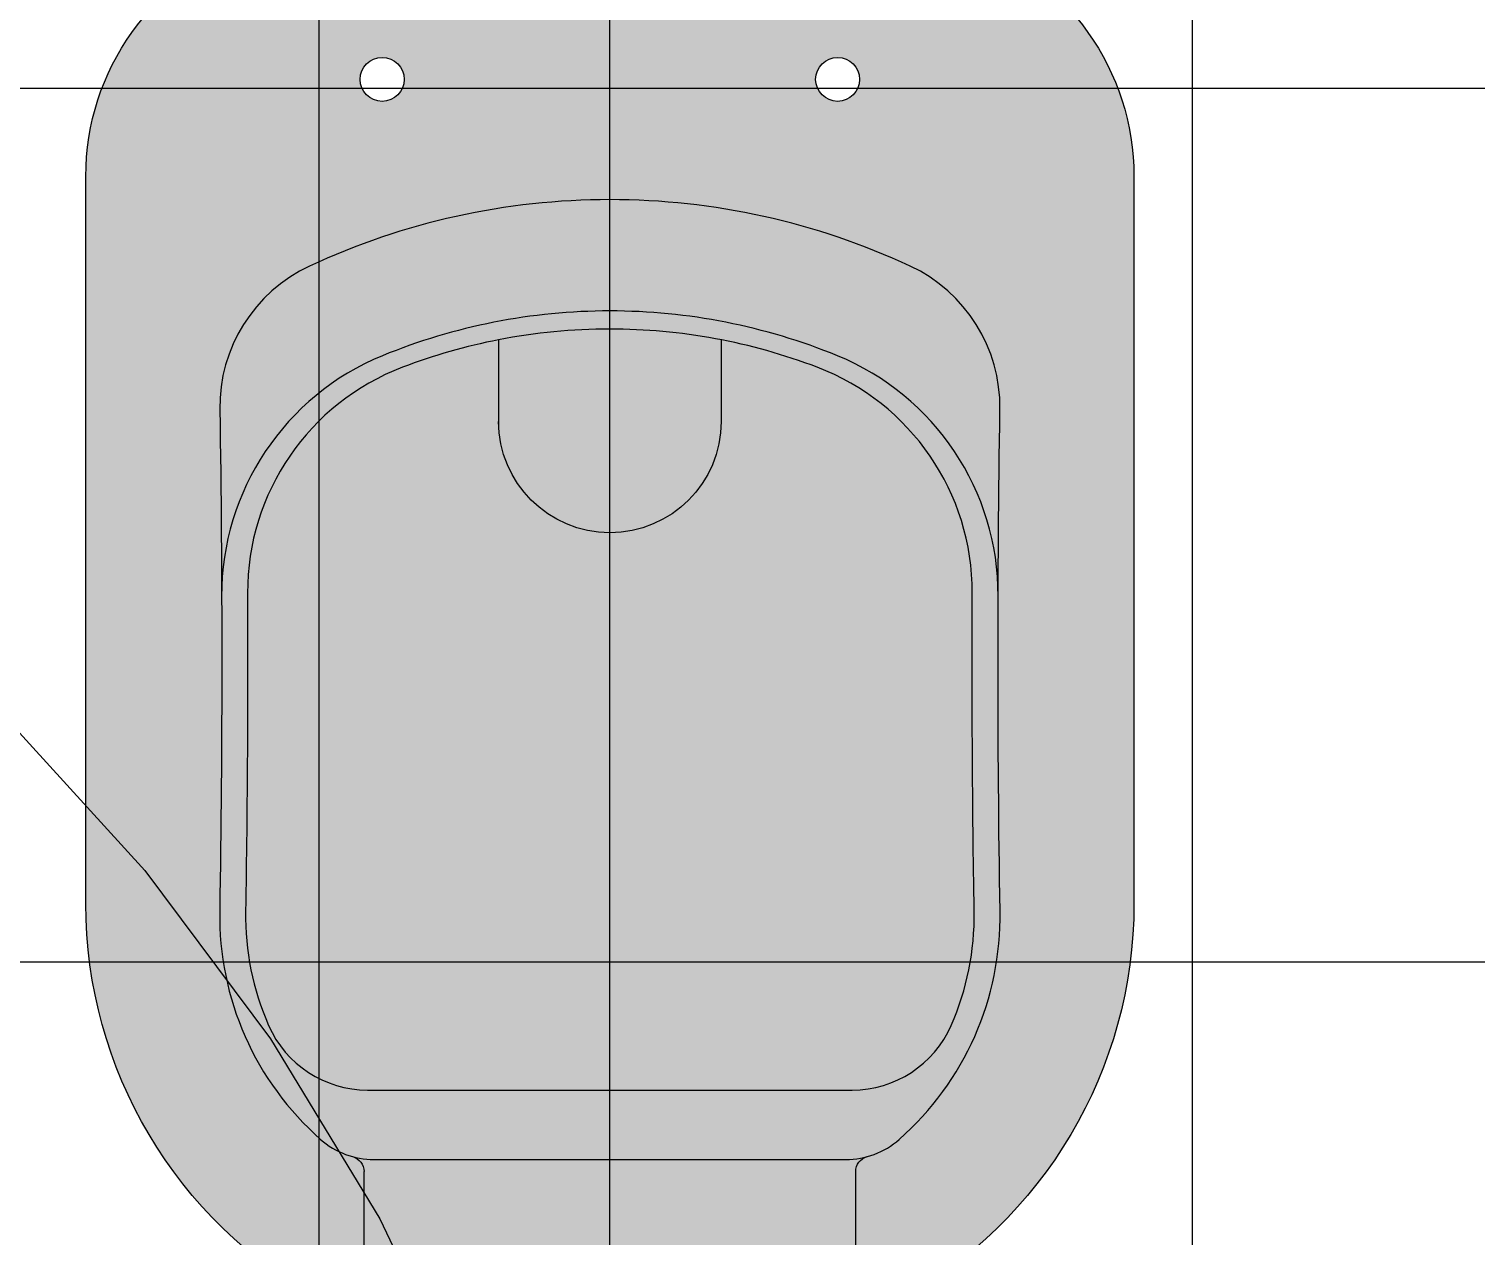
# Model space of a CAD drawing. Header units: inches. Extents: x -55 to 600, y -103 to 167.
# Drawn here: x 110.9291 to 111.4262, y 82.0525 to 82.467 of the extents above; entities that cross this region are included whole.
import ezdxf

# ---------------------------------------------------------------- set-up
doc = ezdxf.new("R2010")
doc.units = ezdxf.units.IN
doc.header["$MEASUREMENT"] = 0
doc.linetypes.add('HIDDEN', pattern=[0.375, 0.25, -0.125])
for name, color, linetype in [('AI-Equip san', 1, 'Continuous'), ('AI-Piso', 1, 'Continuous'), ('AI-Proj', 1, 'HIDDEN')]:
    doc.layers.add(name, color=color, linetype=linetype)
doc.layers.add('AI-Hatch equip san', color=255, linetype='Continuous', lineweight=0)

# ---------------------------------------------------------------- blocks, each defined once
blk = doc.blocks.new('P51_p')
at = {"layer": 'AI-Hatch equip san', "ltscale": 3}
h = blk.add_hatch(color=256, dxfattribs=at)
h.paths.add_polyline_path([(0, -0.1327573361449836), (0, -0.1709795628303254, 0.0974482108646231), (-0.0781297249709496, -0.1863527521472861, 0.3055390436681942), (-0.133341369742304, -0.2689611055178744, 0.0029811464748859), (-0.1339738119168459, -0.2047835962748721, -0.2959579631250378), (-0.1031530842531794, -0.1555879544881833, -0.1093422012737711)], flags=17)
h.paths.add_polyline_path([(-0.1800000547000309, -0.3745085058963014), (-0.1800001394710762, -0.1247862780292053, -0.3194189620843165), (-0.1226486634345747, -0.0441711633884552, -0.0747134132885571), (-0.0499413915667901, -0.030569178503356, -0.0089486581462389), (0, -0.0296752876757793), (0, -0.177201793665489, 0.0481106058148132), (-0.0382222623416055, -0.1808879437703581, 0.0429943915564239), (-0.0712340440825301, -0.1903172327511129, 0.3122724263517577), (-0.1244566546431542, -0.2678999912022846, -0.0050697164944204), (-0.1251188394039673, -0.3772213026331883, 0.1079963652889091), (-0.1172421483033759, -0.4162892835338426, 0.2975084788790293), (-0.083218749545722, -0.4384996517346736), (0, -0.4384996517346665), (7.1e-15, -0.5121310207321202), (-0.0944319565362193, -0.5121352378390897, 0.005384894862538), (-0.0942168380495261, -0.5121329049525869, 0.4079057605595969), (-0.084444400038592, -0.5021472297557921), (-0.0844443894422966, -0.4665245246414998, 0.3377269986661911), (-0.0883654502600848, -0.4613815731987927, -0.3377269986661911), (-0.0844443894422966, -0.4665245246414998), (-0.084444400038592, -0.5021472297557921, -0.4079057604734804), (-0.0942168380465773, -0.512132904952523, -0.131536897177998), (-0.0992345760555509, -0.510905043936873, -0.273863195477406)])
h.paths.add_polyline_path([(-0.0782222741086116, -0.0990084928798751, 1), (-0.0782222741086116, -0.0838973768986762, 1)], flags=16)
h = blk.add_hatch(color=256, dxfattribs=at)
h.paths.add_polyline_path([(0.1226486634345747, -0.0441711633884552, 0.0747134132885571), (0.0499413915667901, -0.030569178503356, 0.0178987718578521), (-0.0499415157960357, -0.0305691782195936, 0.0747134432599781), (-0.1226486669854694, -0.0441711658349959, 0.3194189620823228), (-0.1800001359738417, -0.1247862854888808), (-0.1800000512027964, -0.3745085194950661, 0.2738631783919903), (-0.0992347079832143, -0.5109050440514693, 0.1364878735189311), (-0.0940227568632963, -0.5121268218990735), (0.0944319565362193, -0.5121352378390897, -0.005384894862538), (0.0942168380495261, -0.5121329049525869, -0.4079057605595969), (0.084444400038592, -0.5021472297557921), (0.0844443894422966, -0.4665245246414998, -0.3377269986661911), (0.0883654502600848, -0.4613815731987927, 0.3377269986661911), (0.0844443894422966, -0.4665245246414998), (0.084444400038592, -0.5021472297557921, 0.4079057604734804), (0.0942168380465773, -0.512132904952523, 0.131536897177998), (0.0992345760555509, -0.510905043936873, 0.273863195477406), (0.1800000547000309, -0.3745085058963014), (0.1800001394710762, -0.1247862780292053, 0.3194189620843165)])
h.paths.add_polyline_path([(0.1339738139440669, -0.2047834681143286, 0.0080034057414065), (0.1340065404135657, -0.3770780015129276, -0.2196694462013069), (0.0993595884776824, -0.4554461228653964, -0.1825003297071621), (0.0810163290807395, -0.4623721041807585), (-0.081016460555702, -0.4623721041807585, -0.1825003912945525), (-0.0993597250833318, -0.4554461189291033, -0.2196695008087377), (-0.1340066726393161, -0.3770780070208275, 0.0080034085964055), (-0.1339733992122092, -0.2047836840574746, -0.2959562259812119), (-0.1031532630963738, -0.1555880393589177, -0.1093424138509948), (-8.9373771e-09, -0.132757336145005, -0.1093424138528285), (0.103153262366277, -0.1555880373925902, -0.2959563080921663)], flags=16)
h.paths.add_polyline_path([(0.0782222741086116, -0.0990084928798751, -1), (0.0782222741086116, -0.0838973768986762, -1)], flags=16)
h.paths.add_polyline_path([(0.1244566546431542, -0.2678999912022846, 0.0050697164944204), (0.1251188394039673, -0.3772213026331883, -0.1079963652889091), (0.1172421483033759, -0.4162892835338426, -0.2975084788790293), (0.083218749545722, -0.4384996517346736), (-0.0832187451626396, -0.4384996517346736, -0.2975085437558667), (-0.1172418569528872, -0.4162895918307186, -0.1079962973909516), (-0.1251188338242173, -0.3772211740724742, 0.0050697194658292), (-0.1244563864331667, -0.267900275050124, -0.3122724416162104), (-0.0712340090512953, -0.1903175587794976, -0.091293816180434), (-6.994468999999999e-09, -0.1772017936655175, -0.0481106145781384), (0.0382222623416055, -0.1808879437703581, -0.0429943915564239), (0.0712340440825301, -0.1903172327511129, -0.3122724263517577)], flags=0)
h.paths.add_polyline_path([(0.0382222369103147, -0.2088973596291908, -0.9999999577968695), (-0.0382222334130802, -0.2088973629706743, 0.9999999577968695)], flags=0)
h.paths.add_polyline_path([(-0.0782222706113771, -0.0990084928798751, -1), (-0.0782222706113771, -0.0838973768986762, -1)], flags=16)
h = blk.add_hatch(color=256, dxfattribs=at)
h.paths.add_polyline_path([(0, -0.1327573361449836), (0, -0.1709795628303254, -0.0974482108646231), (0.0781297249709496, -0.1863527521472861, -0.3055390436681942), (0.133341369742304, -0.2689611055178744, -0.0029811464748859), (0.1339738119168459, -0.2047835962748721, 0.2959579631250378), (0.1031530842531794, -0.1555879544881833, 0.1093422012737711)], flags=17)
h.paths.add_polyline_path([(0.1800000547000309, -0.3745085058963014), (0.1800001394710762, -0.1247862780292053, 0.3194189620843165), (0.1226486634345747, -0.0441711633884552, 0.0747134132885571), (0.0499413915667901, -0.030569178503356, 0.0089486581462389), (0, -0.0296752876757793), (0, -0.177201793665489, -0.0481106058148132), (0.0382222623416055, -0.1808879437703581, -0.0429943915564239), (0.0712340440825301, -0.1903172327511129, -0.3122724263517577), (0.1244566546431542, -0.2678999912022846, 0.0050697164944204), (0.1251188394039673, -0.3772213026331883, -0.1079963652889091), (0.1172421483033759, -0.4162892835338426, -0.2975084788790293), (0.083218749545722, -0.4384996517346736), (0, -0.4384996517346665), (-7.1e-15, -0.5121310207321202), (0.0944319565362193, -0.5121352378390897, -0.005384894862538), (0.0942168380495261, -0.5121329049525869, -0.4079057605595969), (0.084444400038592, -0.5021472297557921), (0.0844443894422966, -0.4665245246414998, -0.3377269986661911), (0.0883654502600848, -0.4613815731987927, 0.3377269986661911), (0.0844443894422966, -0.4665245246414998), (0.084444400038592, -0.5021472297557921, 0.4079057604734804), (0.0942168380465773, -0.512132904952523, 0.131536897177998), (0.0992345760555509, -0.510905043936873, 0.273863195477406)])
h.paths.add_polyline_path([(0.0782222741086116, -0.0990084928798751, -1), (0.0782222741086116, -0.0838973768986762, -1)], flags=16)
for points in [[(-0.1031530842533783, -0.1555879544882757, -0.1093422012739998), (0, -0.1327573361449765), (0, -0.1709795628303254, 0.0974482108646231), (-0.0781297249709496, -0.1863527521472861, 0.3055390436681942), (-0.133341369742304, -0.2689611055178744, 0.0029811464748859), (-0.1339738119168459, -0.2047835962748721, -0.2959579631239202)], [(0.1031530842533783, -0.1555879544882757, 0.1093422012739998), (0, -0.1327573361449765), (0, -0.1709795628303254, -0.0974482108646231), (0.0781297249709496, -0.1863527521472861, -0.3055390436681942), (0.133341369742304, -0.2689611055178744, -0.0029811464748859), (0.1339738119168459, -0.2047835962748721, 0.2959579631239202)]]:
    blk.add_hatch(color=256, dxfattribs=at).paths.add_polyline_path(points)
at = {"ltscale": 0.1}
blk.add_line((0, -0.8292868526342971), (0, 0.1761316151586456), dxfattribs=at)
blk.add_line((0.084444400038592, -0.5021472297557921), (0.0844443894422966, -0.4665245246414998))
for points in [[(0.084444400038592, -0.5021472297557921, 0.4079057604734805), (0.0942168380465773, -0.512132904952523, 0.131536897177998), (0.0992345760555509, -0.510905043936873, 0.273863195477406), (0.1800000547000309, -0.3745085058963014), (0.1800001394710762, -0.1247862780292053, 0.3194189620843165), (0.1226486634345747, -0.0441711633884552, 0.0747134132885571), (0.0499413915667901, -0.030569178503356, 0.0178987718578521), (-0.0499415157960357, -0.0305691782195936, 0.0747134432599781), (-0.1226486669854694, -0.0441711658349959, 0.3194189620823229), (-0.1800001359738417, -0.1247862854888808), (-0.1800000512027964, -0.3745085194950661, 0.2738631783919903), (-0.0992347079832143, -0.5109050440514693, 0.1364878735189311), (-0.0940227568632963, -0.5121268218990735, 0.4022441030405851), (-0.0844445321752119, -0.5021472288826772), (-0.0844445215789165, -0.4665245241758385, 0.3377269654973658), (-0.0883655822331093, -0.4613815732427611)], [(-0.1333411077655455, -0.268960915860589, -0.305538214490074), (-0.0781297154073855, -0.1863527496625465, -0.0974481896699263), (-7.2664079e-09, -0.1709795628303254, -0.09744821975722501), (0.0781297249709496, -0.1863527521472861, -0.3055381992825814), (0.1333412469048198, -0.2689609137414664)]]:
    blk.add_lwpolyline(points, format="xyb")
for points in [[(-0.0782222706113771, -0.0838973768986762, 1), (-0.0782222706113771, -0.0990084928798751, 1)], [(0.0782222741086116, -0.0838973768986762, 1), (0.0782222741086116, -0.0990084928798751, 1)], [(0.103153262366277, -0.1555880373925902, -0.2959563080921664), (0.1339738139440669, -0.2047834681143286, 0.0080034057414065), (0.1340065404135657, -0.3770780015129276, -0.2196694462013069), (0.0993595884776824, -0.4554461228653964, -0.1825003297071621), (0.0810163290807395, -0.4623721041807585), (-0.081016460555702, -0.4623721041807585, -0.1825003912945525), (-0.0993597250833318, -0.4554461189291033, -0.2196695008087377), (-0.1340066726393161, -0.3770780070208275, 0.0080034085964055), (-0.1339733992122092, -0.2047836840574746, -0.2959562259812118), (-0.1031532630963738, -0.1555880393589177, -0.1093424138509949), (-8.9373771e-09, -0.132757336145005, -0.1093424138528285)], [(0.0382222623416055, -0.1808879437703581, -0.0429943915564239), (0.0712340440825301, -0.1903172327511129, -0.3122724263517577), (0.1244566546431542, -0.2678999912022846, 0.0050697164944204), (0.1251188394039673, -0.3772213026331883, -0.107996365288909), (0.1172421483033759, -0.4162892835338426, -0.2975084788790293), (0.083218749545722, -0.4384996517346736), (-0.0832187451626396, -0.4384996517346736, -0.2975085437558666), (-0.1172418569528872, -0.4162895918307186, -0.1079962973909516), (-0.1251188338242173, -0.3772211740724742, 0.0050697194658292), (-0.1244563864331667, -0.267900275050124, -0.3122724416162104), (-0.0712340090512953, -0.1903175587794976, -0.091293816180434), (-6.994468999999999e-09, -0.1772017936655175, -0.0481106145781384)]]:
    blk.add_lwpolyline(points, format="xyb", close=True)
at = {"ltscale": 0.1575523376464844}
blk.add_lwpolyline([(-0.038222258844371, -0.1808880469197902), (-0.0382222334130802, -0.2088973629706743, 0.9999999562885792), (0.0382222369103147, -0.2088973596291908)], format="xyb", dxfattribs=at)
at = {"ltscale": 0.1633399963378906}
blk.add_lwpolyline([(0.0382222623416055, -0.1808879437703581), (0.0382222623416055, -0.2099262770334462)], dxfattribs=at)
blk.add_arc((0.0897777245563703, -0.4665245241758385), 0.0053333351141873, 105.3551488528041, 180.0000050088332)

msp = doc.modelspace()

# ---------------------------------------------------------------- hatches: boundary and pattern name
at = {"layer": 'AI-Piso'}
h = msp.add_hatch(dxfattribs=at)
h.set_pattern_fill('_USER', color=256, scale=0.3, style=0, double=1, pattern_type=0)
h.set_pattern_definition([(0, (111.6286075771902, 80.94647022815676), (0, 0.3), []), (90, (111.6286075771902, 80.94647022815676), (-0.3, 0), [])])
h.paths.add_polyline_path([(110.3336075771902, 80.87647022815602), (111.1336075771901, 80.87647022815602), (111.1336075771902, 80.94647022815607), (111.6286075771901, 80.94647022815606), (111.6286075771901, 82.59647022815605), (109.1586075771902, 82.59647022815605), (109.1586075771902, 80.94647022815607), (110.3336075771902, 80.94647022815607)])

# ---------------------------------------------------------------- linework, layer by layer
at = {"layer": 'AI-Proj', "color": 252}
msp.add_circle((110.3901486262992, 81.70093771865247), 0.75, dxfattribs=at)

# ---------------------------------------------------------------- block references
at = {"layer": 'AI-Equip san', "linetype": 'Continuous', "xscale": -1}
msp.add_blockref('P51_p', (111.128659258935, 82.54114551583172), dxfattribs=at)

doc.saveas('drawing.dxf')
